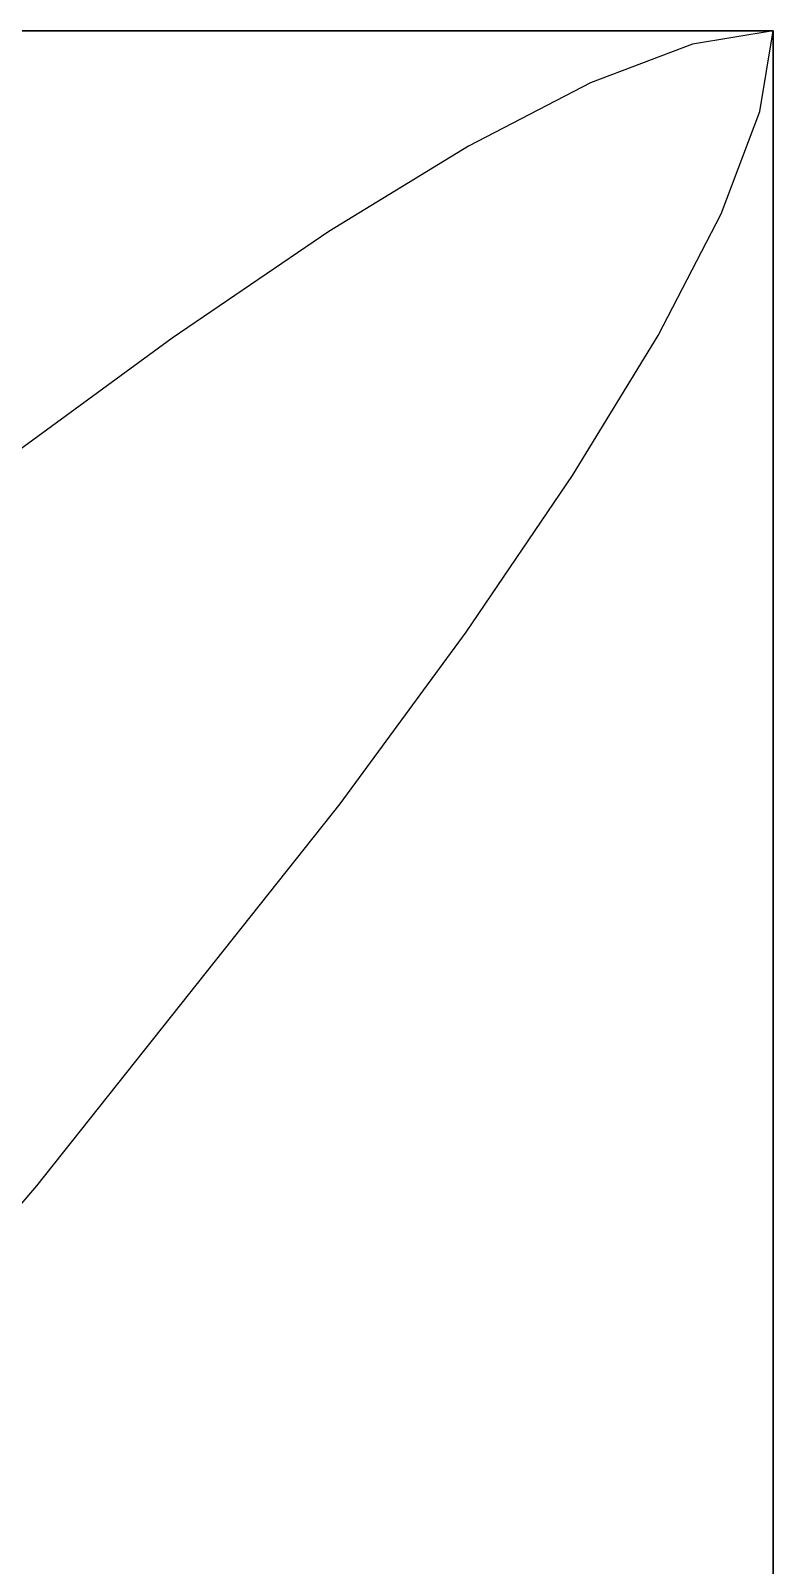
# Model space of a CAD drawing. Extents: x 0 to 141, y -114 to 28.
# Drawn here: x 121.64 to 141.11, y -12.92 to 27.3 of the extents above; entities that cross this region are included whole.
import ezdxf

# ---------------------------------------------------------------- set-up
doc = ezdxf.new("R2010")
doc.units = 0

msp = doc.modelspace()

# ---------------------------------------------------------------- linework, layer by layer
at = {"layer": 'Layer 1'}
for p, q in [((141.111, 27.2993), (0, 27.2993)), ((141.111, 27.2993), (0, 27.2993)), ((141.111, 27.2993), (0, 27.2993)), ((141.111, 27.2993), (0, 27.2993)), ((141.111, 27.2993), (0, 27.2993)), ((141.111, 27.2993), (0, 27.2993)), ((141.111, 27.2993), (0, 27.2993)), ((141.111, 27.2993), (0, 27.2993)), ((141.111, 27.2993), (0, 27.2993)), ((141.111, 27.2993), (0, 27.2993)), ((141.111, 27.2993), (0, 27.2993)), ((141.111, 27.2993), (0, 27.2993)), ((141.111, 27.2993), (0, 27.2993)), ((141.111, 27.2993), (0, 27.2993)), ((141.111, 27.2993), (0, 27.2993)), ((141.111, 27.2993), (0, 27.2993)), ((141.111, 27.2993), (0, 27.2993)), ((141.111, 27.2993), (0, 27.2993)), ((141.111, 27.2993), (0, 27.2993)), ((141.111, 27.2993), (0, 27.2993)), ((141.111, 27.2993), (0, 27.2993)), ((141.111, 27.2993), (0, 27.2993)), ((141.111, 27.2993), (0, 27.2993)), ((141.111, 27.2993), (0, 27.2993)), ((141.111, 27.2993), (0, 27.2993)), ((141.111, 27.2993), (0, 27.2993)), ((141.111, 27.2993), (0, 27.2993)), ((141.111, 27.2993), (0, 27.2993)), ((141.111, 27.2993), (0, 27.2993)), ((141.111, 27.2993), (0, 27.2993)), ((141.111, 27.2993), (0, 27.2993)), ((141.111, 27.2993), (0, 27.2993)), ((141.111, 27.2993), (0, 27.2993)), ((141.111, 27.2993), (0, 27.2993)), ((141.111, 27.2993), (0, 27.2993)), ((141.111, 27.2993), (0, 27.2993)), ((141.111, 27.2993), (0, 27.2993)), ((141.111, 27.2993), (0, 27.2993)), ((70.5555, 27.2993), (141.111, 27.2993)), ((70.5555, 27.2993), (141.111, 27.2993)), ((70.5555, 27.2993), (141.111, 27.2993)), ((70.5555, 27.2993), (141.111, 27.2993)), ((70.5555, 27.2993), (141.111, 27.2993)), ((70.5555, 27.2993), (141.111, 27.2993)), ((70.5555, 27.2993), (141.111, 27.2993)), ((70.5555, 27.2993), (141.111, 27.2993)), ((70.5555, 27.2993), (141.111, 27.2993)), ((70.5555, 27.2993), (141.111, 27.2993)), ((70.5555, 27.2993), (141.111, 27.2993)), ((70.5555, 27.2993), (141.111, 27.2993)), ((70.5555, 27.2993), (141.111, 27.2993)), ((70.5555, 27.2993), (141.111, 27.2993)), ((70.5555, 27.2993), (141.111, 27.2993)), ((70.5555, 27.2993), (141.111, 27.2993)), ((70.5555, 27.2993), (141.111, 27.2993)), ((70.5555, 27.2993), (141.111, 27.2993)), ((70.5555, 27.2993), (141.111, 27.2993)), ((70.5555, 27.2993), (141.111, 27.2993)), ((70.5555, 27.2993), (141.111, 27.2993)), ((70.5555, 27.2993), (141.111, 27.2993)), ((70.5555, 27.2993), (141.111, 27.2993)), ((70.5555, 27.2993), (141.111, 27.2993)), ((70.5555, 27.2993), (141.111, 27.2993)), ((70.5555, 27.2993), (141.111, 27.2993)), ((70.5555, 27.2993), (141.111, 27.2993)), ((70.5555, 27.2993), (141.111, 27.2993)), ((70.5555, 27.2993), (141.111, 27.2993)), ((70.5555, 27.2993), (141.111, 27.2993)), ((70.5555, 27.2993), (141.111, 27.2993)), ((70.5555, 27.2993), (141.111, 27.2993)), ((70.5555, 27.2993), (141.111, 27.2993)), ((70.5555, 27.2993), (141.111, 27.2993)), ((70.5555, 27.2993), (141.111, 27.2993)), ((70.5555, 27.2993), (141.111, 27.2993)), ((70.5555, 27.2993), (141.111, 27.2993)), ((70.5555, 27.2993), (141.111, 27.2993)), ((70.5555, 27.2993), (141.111, 27.2993)), ((70.5555, 27.2993), (141.111, 27.2993)), ((70.5555, 27.2993), (141.111, 27.2993)), ((70.5555, 27.2993), (141.111, 27.2993)), ((70.5555, 27.2993), (141.111, 27.2993)), ((70.5555, 27.2993), (141.111, 27.2993)), ((70.5555, 27.2993), (141.111, 27.2993)), ((70.5555, 27.2993), (141.111, 27.2993)), ((70.5555, 27.2993), (141.111, 27.2993)), ((70.5555, 27.2993), (141.111, 27.2993)), ((70.5555, 27.2993), (141.111, 27.2993)), ((70.5555, 27.2993), (141.111, 27.2993)), ((70.5555, 27.2993), (141.111, 27.2993)), ((70.5555, 27.2993), (141.111, 27.2993)), ((70.5555, 27.2993), (141.111, 27.2993)), ((70.5555, 27.2993), (141.111, 27.2993)), ((70.5555, 27.2993), (141.111, 27.2993)), ((70.5555, 27.2993), (141.111, 27.2993)), ((70.5555, 27.2993), (141.111, 27.2993)), ((70.5555, 27.2993), (141.111, 27.2993)), ((70.5555, 27.2993), (141.111, 27.2993)), ((70.5555, 27.2993), (141.111, 27.2993)), ((70.5555, 27.2993), (141.111, 27.2993)), ((70.5555, 27.2993), (141.111, 27.2993)), ((70.5555, 27.2993), (141.111, 27.2993)), ((70.5555, 27.2993), (141.111, 27.2993)), ((70.5555, 27.2993), (141.111, 27.2993)), ((70.5555, 27.2993), (141.111, 27.2993)), ((70.5555, 27.2993), (141.111, 27.2993)), ((70.5555, 27.2993), (141.111, 27.2993)), ((70.5555, 27.2993), (141.111, 27.2993)), ((70.5555, 27.2993), (141.111, 27.2993)), ((70.5555, 27.2993), (141.111, 27.2993)), ((138.992045, 26.94979), (136.315558, 25.928593)), ((138.992045, 26.94979), (136.315558, 25.928593)), ((138.992045, 26.94979), (136.315558, 25.928593)), ((138.992045, 26.94979), (136.315558, 25.928593)), ((138.992045, 26.94979), (136.315558, 25.928593)), ((138.992045, 26.94979), (136.315558, 25.928593)), ((138.992045, 26.94979), (136.315558, 25.928593)), ((138.992045, 26.94979), (136.315558, 25.928593)), ((138.992045, 26.94979), (136.315558, 25.928593)), ((138.992045, 26.94979), (136.315558, 25.928593)), ((138.992045, 26.94979), (136.315558, 25.928593)), ((138.992045, 26.94979), (136.315558, 25.928593)), ((138.992045, 26.94979), (136.315558, 25.928593)), ((138.992045, 26.94979), (136.315558, 25.928593)), ((138.992045, 26.94979), (136.315558, 25.928593)), ((138.992045, 26.94979), (136.315558, 25.928593)), ((138.992045, 26.94979), (136.315558, 25.928593)), ((138.992045, 26.94979), (136.315558, 25.928593)), ((138.992045, 26.94979), (136.315558, 25.928593)), ((138.992045, 26.94979), (136.315558, 25.928593)), ((138.992045, 26.94979), (136.315558, 25.928593)), ((138.992045, 26.94979), (136.315558, 25.928593)), ((138.992045, 26.94979), (136.315558, 25.928593)), ((138.992045, 26.94979), (136.315558, 25.928593)), ((138.992045, 26.94979), (136.315558, 25.928593)), ((138.992045, 26.94979), (136.315558, 25.928593)), ((138.992045, 26.94979), (136.315558, 25.928593)), ((138.992045, 26.94979), (136.315558, 25.928593)), ((141.111, 27.2993), (138.992045, 26.94979)), ((141.111, 27.2993), (138.992045, 26.94979)), ((141.111, 27.2993), (138.992045, 26.94979)), ((141.111, 27.2993), (138.992045, 26.94979)), ((141.111, 27.2993), (138.992045, 26.94979)), ((141.111, 27.2993), (138.992045, 26.94979)), ((141.111, 27.2993), (138.992045, 26.94979)), ((141.111, 27.2993), (138.992045, 26.94979)), ((141.111, 27.2993), (138.992045, 26.94979)), ((141.111, 27.2993), (138.992045, 26.94979)), ((141.111, 27.2993), (138.992045, 26.94979)), ((141.111, 27.2993), (138.992045, 26.94979)), ((141.111, 27.2993), (138.992045, 26.94979)), ((141.111, 27.2993), (138.992045, 26.94979)), ((141.111, 27.2993), (138.992045, 26.94979)), ((141.111, 27.2993), (138.992045, 26.94979)), ((141.111, 27.2993), (138.992045, 26.94979)), ((141.111, 27.2993), (138.992045, 26.94979)), ((141.111, 27.2993), (138.992045, 26.94979)), ((141.111, 27.2993), (138.992045, 26.94979)), ((141.111, 27.2993), (138.992045, 26.94979)), ((141.111, 27.2993), (138.992045, 26.94979)), ((141.111, 27.2993), (138.992045, 26.94979)), ((141.111, 27.2993), (138.992045, 26.94979)), ((141.111, 27.2993), (138.992045, 26.94979)), ((141.111, 27.2993), (138.992045, 26.94979)), ((141.111, 27.2993), (138.992045, 26.94979)), ((141.111, 27.2993), (138.992045, 26.94979)), ((140.761498, 25.180314), (141.111, 27.2993)), ((140.761498, 25.180314), (141.111, 27.2993)), ((140.761498, 25.180314), (141.111, 27.2993)), ((140.761498, 25.180314), (141.111, 27.2993)), ((140.761498, 25.180314), (141.111, 27.2993)), ((140.761498, 25.180314), (141.111, 27.2993)), ((140.761498, 25.180314), (141.111, 27.2993)), ((140.761498, 25.180314), (141.111, 27.2993)), ((140.761498, 25.180314), (141.111, 27.2993)), ((140.761498, 25.180314), (141.111, 27.2993)), ((140.761498, 25.180314), (141.111, 27.2993)), ((140.761498, 25.180314), (141.111, 27.2993)), ((140.761498, 25.180314), (141.111, 27.2993)), ((140.761498, 25.180314), (141.111, 27.2993)), ((140.761498, 25.180314), (141.111, 27.2993)), ((140.761498, 25.180314), (141.111, 27.2993)), ((140.761498, 25.180314), (141.111, 27.2993)), ((140.761498, 25.180314), (141.111, 27.2993)), ((140.761498, 25.180314), (141.111, 27.2993)), ((140.761498, 25.180314), (141.111, 27.2993)), ((141.111, -113.812), (141.111, 27.2993)), ((141.111, 27.2993), (141.111, -43.2562)), ((141.111, 27.2993), (141.111, -43.2562)), ((141.111, -113.812), (141.111, 27.2993)), ((141.111, 27.2993), (141.111, -43.2562)), ((141.111, 27.2993), (141.111, 27.2993)), ((141.111, 27.2993), (141.111, 27.2993)), ((141.111, -113.812), (141.111, 27.2993)), ((141.111, 27.2993), (141.111, -43.2562)), ((141.111, -113.812), (141.111, 27.2993)), ((141.111, 27.2993), (141.111, 27.2993)), ((141.111, -113.812), (141.111, 27.2993)), ((141.111, -113.812), (141.111, 27.2993)), ((141.111, 27.2993), (141.111, 27.2993)), ((141.111, -113.812), (141.111, 27.2993)), ((141.111, -113.812), (141.111, 27.2993)), ((141.111, 27.2993), (141.111, -43.2562)), ((141.111, 27.2993), (141.111, -43.2562)), ((141.111, 27.2993), (141.111, -43.2562)), ((141.111, 27.2993), (141.111, -43.2562)), ((141.111, 27.2993), (141.111, -43.2562)), ((141.111, 27.2993), (141.111, -43.2562)), ((141.111, 27.2993), (141.111, -43.2562)), ((141.111, 27.2993), (141.111, -43.2562)), ((141.111, 27.2993), (141.111, -43.2562)), ((141.111, 27.2993), (141.111, -43.2562)), ((141.111, 27.2993), (141.111, -43.2562)), ((141.111, -113.812), (141.111, 27.2993)), ((141.111, 27.2993), (141.111, -43.2562)), ((141.111, 27.2993), (141.111, -43.2562)), ((141.111, -113.812), (141.111, 27.2993)), ((141.111, 27.2993), (141.111, 27.2993)), ((141.111, 27.2993), (141.111, 27.2993)), ((141.111, -113.812), (141.111, 27.2993)), ((141.111, 27.2993), (141.111, -43.2562)), ((141.111, 27.2993), (141.111, -43.2562)), ((141.111, -113.812), (141.111, 27.2993)), ((141.111, 27.2993), (141.111, -43.2562)), ((141.111, 27.2993), (141.111, -43.2562)), ((141.111, -113.812), (141.111, 27.2993)), ((141.111, 27.2993), (141.111, -43.2562)), ((141.111, -113.812), (141.111, 27.2993)), ((141.111, -113.812), (141.111, 27.2993)), ((141.111, 27.2993), (141.111, 27.2993)), ((141.111, 27.2993), (141.111, -43.2562)), ((141.111, 27.2993), (141.111, 27.2993)), ((141.111, 27.2993), (141.111, -43.2562)), ((141.111, -113.812), (141.111, 27.2993)), ((141.111, 27.2993), (141.111, -43.2562)), ((141.111, -113.812), (141.111, 27.2993)), ((141.111, 27.2993), (141.111, -43.2562)), ((141.111, 27.2993), (141.111, -43.2562)), ((141.111, 27.2993), (141.111, -43.2562)), ((141.111, -113.812), (141.111, 27.2993)), ((141.111, 27.2993), (141.111, -43.2562)), ((141.111, -113.812), (141.111, 27.2993)), ((141.111, 27.2993), (141.111, -43.2562)), ((141.111, 27.2993), (141.111, -43.2562)), ((141.111, -113.812), (141.111, 27.2993)), ((141.111, 27.2993), (141.111, -43.2562)), ((141.111, 27.2993), (141.111, 27.2993)), ((141.111, -113.812), (141.111, 27.2993)), ((141.111, -113.812), (141.111, 27.2993)), ((141.111, 27.2993), (141.111, 27.2993)), ((141.111, 27.2993), (141.111, -43.2562)), ((141.111, 27.2993), (141.111, 27.2993)), ((141.111, -113.812), (141.111, 27.2993)), ((141.111, -113.812), (141.111, 27.2993)), ((141.111, -113.812), (141.111, 27.2993)), ((141.111, 27.2993), (141.111, -43.2562)), ((141.111, 27.2993), (141.111, -43.2562)), ((141.111, -113.812), (141.111, 27.2993)), ((141.111, 27.2993), (141.111, 27.2993)), ((141.111, -113.812), (141.111, 27.2993)), ((141.111, 27.2993), (141.111, -43.2562)), ((141.111, 27.2993), (141.111, 27.2993)), ((141.111, 27.2993), (141.111, -43.2562)), ((141.111, 27.2993), (141.111, -43.2562)), ((141.111, -113.812), (141.111, 27.2993)), ((141.111, 27.2993), (141.111, -43.2562)), ((141.111, 27.2993), (141.111, -43.2562)), ((141.111, -113.812), (141.111, 27.2993)), ((141.111, 27.2993), (141.111, -43.2562)), ((141.111, 27.2993), (141.111, -43.2562)), ((141.111, 27.2993), (141.111, -43.2562)), ((141.111, 27.2993), (141.111, -43.2562)), ((141.111, 27.2993), (141.111, -43.2562)), ((141.111, -113.812), (141.111, 27.2993)), ((141.111, 27.2993), (141.111, 27.2993)), ((141.111, 27.2993), (141.111, 27.2993)), ((141.111, 27.2993), (141.111, -43.2562)), ((141.111, -113.812), (141.111, 27.2993)), ((141.111, 27.2993), (141.111, -43.2562)), ((141.111, 27.2993), (141.111, -43.2562)), ((141.111, -113.812), (141.111, 27.2993)), ((141.111, 27.2993), (141.111, 27.2993)), ((141.111, -113.812), (141.111, 27.2993)), ((141.111, 27.2993), (141.111, -43.2562)), ((141.111, 27.2993), (141.111, -43.2562)), ((141.111, 27.2993), (141.111, -43.2562)), ((141.111, 27.2993), (141.111, -43.2562)), ((141.111, 27.2993), (141.111, 27.2993)), ((141.111, -113.812), (141.111, 27.2993)), ((141.111, 27.2993), (141.111, -43.2562)), ((141.111, 27.2993), (141.111, 27.2993)), ((141.111, 27.2993), (141.111, -43.2562)), ((141.111, 27.2993), (141.111, 27.2993)), ((141.111, 27.2993), (141.111, -43.2562)), ((141.111, 27.2993), (141.111, -43.2562)), ((141.111, 27.2993), (141.111, -43.2562)), ((141.111, 27.2993), (141.111, -43.2562)), ((141.111, -113.812), (141.111, 27.2993)), ((141.111, -113.812), (141.111, 27.2993)), ((141.111, 27.2993), (141.111, -43.2562)), ((141.111, 27.2993), (141.111, -43.2562)), ((141.111, -113.812), (141.111, 27.2993)), ((141.111, 27.2993), (141.111, -43.2562)), ((141.111, 27.2993), (141.111, -43.2562)), ((141.111, 27.2993), (141.111, -43.2562)), ((141.111, 27.2993), (141.111, -43.2562)), ((141.111, -113.812), (141.111, 27.2993)), ((141.111, -113.812), (141.111, 27.2993)), ((141.111, 27.2993), (141.111, 27.2993)), ((141.111, -113.812), (141.111, 27.2993)), ((141.111, -113.812), (141.111, 27.2993)), ((141.111, -113.812), (141.111, 27.2993)), ((141.111, 27.2993), (141.111, -43.2562)), ((141.111, -113.812), (141.111, 27.2993)), ((141.111, -113.812), (141.111, 27.2993)), ((141.111, 27.2993), (141.111, -43.2562)), ((141.111, 27.2993), (141.111, -43.2562)), ((141.111, -113.812), (141.111, 27.2993)), ((141.111, 27.2993), (141.111, -43.2562)), ((141.111, 27.2993), (141.111, -43.2562)), ((141.111, 27.2993), (141.111, -43.2562)), ((141.111, -113.812), (141.111, 27.2993)), ((141.111, 27.2993), (141.111, -43.2562)), ((136.315558, 25.928593), (133.122513, 24.276684)), ((136.315558, 25.928593), (133.122513, 24.276684)), ((136.315558, 25.928593), (133.122513, 24.276684)), ((136.315558, 25.928593), (133.122513, 24.276684)), ((136.315558, 25.928593), (133.122513, 24.276684)), ((136.315558, 25.928593), (133.122513, 24.276684)), ((136.315558, 25.928593), (133.122513, 24.276684)), ((136.315558, 25.928593), (133.122513, 24.276684)), ((136.315558, 25.928593), (133.122513, 24.276684)), ((136.315558, 25.928593), (133.122513, 24.276684)), ((136.315558, 25.928593), (133.122513, 24.276684)), ((136.315558, 25.928593), (133.122513, 24.276684)), ((136.315558, 25.928593), (133.122513, 24.276684)), ((136.315558, 25.928593), (133.122513, 24.276684)), ((136.315558, 25.928593), (133.122513, 24.276684)), ((136.315558, 25.928593), (133.122513, 24.276684)), ((136.315558, 25.928593), (133.122513, 24.276684)), ((136.315558, 25.928593), (133.122513, 24.276684)), ((136.315558, 25.928593), (133.122513, 24.276684)), ((136.315558, 25.928593), (133.122513, 24.276684)), ((136.315558, 25.928593), (133.122513, 24.276684)), ((136.315558, 25.928593), (133.122513, 24.276684)), ((136.315558, 25.928593), (133.122513, 24.276684)), ((136.315558, 25.928593), (133.122513, 24.276684)), ((136.315558, 25.928593), (133.122513, 24.276684)), ((136.315558, 25.928593), (133.122513, 24.276684)), ((136.315558, 25.928593), (133.122513, 24.276684)), ((136.315558, 25.928593), (133.122513, 24.276684)), ((139.740307, 22.503798), (140.761498, 25.180314)), ((139.740307, 22.503798), (140.761498, 25.180314)), ((139.740307, 22.503798), (140.761498, 25.180314)), ((139.740307, 22.503798), (140.761498, 25.180314)), ((139.740307, 22.503798), (140.761498, 25.180314)), ((139.740307, 22.503798), (140.761498, 25.180314)), ((139.740307, 22.503798), (140.761498, 25.180314)), ((139.740307, 22.503798), (140.761498, 25.180314)), ((139.740307, 22.503798), (140.761498, 25.180314)), ((139.740307, 22.503798), (140.761498, 25.180314)), ((139.740307, 22.503798), (140.761498, 25.180314)), ((139.740307, 22.503798), (140.761498, 25.180314)), ((139.740307, 22.503798), (140.761498, 25.180314)), ((139.740307, 22.503798), (140.761498, 25.180314)), ((139.740307, 22.503798), (140.761498, 25.180314)), ((139.740307, 22.503798), (140.761498, 25.180314)), ((139.740307, 22.503798), (140.761498, 25.180314)), ((139.740307, 22.503798), (140.761498, 25.180314)), ((139.740307, 22.503798), (140.761498, 25.180314)), ((139.740307, 22.503798), (140.761498, 25.180314)), ((133.122513, 24.276684), (129.453885, 22.035035)), ((133.122513, 24.276684), (129.453885, 22.035035)), ((133.122513, 24.276684), (129.453885, 22.035035)), ((133.122513, 24.276684), (129.453885, 22.035035)), ((133.122513, 24.276684), (129.453885, 22.035035)), ((133.122513, 24.276684), (129.453885, 22.035035)), ((133.122513, 24.276684), (129.453885, 22.035035)), ((133.122513, 24.276684), (129.453885, 22.035035)), ((133.122513, 24.276684), (129.453885, 22.035035)), ((133.122513, 24.276684), (129.453885, 22.035035)), ((133.122513, 24.276684), (129.453885, 22.035035)), ((133.122513, 24.276684), (129.453885, 22.035035)), ((133.122513, 24.276684), (129.453885, 22.035035)), ((133.122513, 24.276684), (129.453885, 22.035035)), ((133.122513, 24.276684), (129.453885, 22.035035)), ((133.122513, 24.276684), (129.453885, 22.035035)), ((133.122513, 24.276684), (129.453885, 22.035035)), ((133.122513, 24.276684), (129.453885, 22.035035)), ((133.122513, 24.276684), (129.453885, 22.035035)), ((133.122513, 24.276684), (129.453885, 22.035035)), ((133.122513, 24.276684), (129.453885, 22.035035)), ((133.122513, 24.276684), (129.453885, 22.035035)), ((133.122513, 24.276684), (129.453885, 22.035035)), ((133.122513, 24.276684), (129.453885, 22.035035)), ((133.122513, 24.276684), (129.453885, 22.035035)), ((133.122513, 24.276684), (129.453885, 22.035035)), ((133.122513, 24.276684), (129.453885, 22.035035)), ((133.122513, 24.276684), (129.453885, 22.035035)), ((138.088402, 19.310727), (139.740307, 22.503798)), ((138.088402, 19.310727), (139.740307, 22.503798)), ((138.088402, 19.310727), (139.740307, 22.503798)), ((138.088402, 19.310727), (139.740307, 22.503798)), ((138.088402, 19.310727), (139.740307, 22.503798)), ((138.088402, 19.310727), (139.740307, 22.503798)), ((138.088402, 19.310727), (139.740307, 22.503798)), ((138.088402, 19.310727), (139.740307, 22.503798)), ((138.088402, 19.310727), (139.740307, 22.503798)), ((138.088402, 19.310727), (139.740307, 22.503798)), ((138.088402, 19.310727), (139.740307, 22.503798)), ((138.088402, 19.310727), (139.740307, 22.503798)), ((138.088402, 19.310727), (139.740307, 22.503798)), ((138.088402, 19.310727), (139.740307, 22.503798)), ((138.088402, 19.310727), (139.740307, 22.503798)), ((138.088402, 19.310727), (139.740307, 22.503798)), ((138.088402, 19.310727), (139.740307, 22.503798)), ((138.088402, 19.310727), (139.740307, 22.503798)), ((138.088402, 19.310727), (139.740307, 22.503798)), ((138.088402, 19.310727), (139.740307, 22.503798)), ((129.453885, 22.035035), (125.350647, 19.244622)), ((129.453885, 22.035035), (125.350647, 19.244622)), ((129.453885, 22.035035), (125.350647, 19.244622)), ((129.453885, 22.035035), (125.350647, 19.244622)), ((129.453885, 22.035035), (125.350647, 19.244622)), ((129.453885, 22.035035), (125.350647, 19.244622)), ((129.453885, 22.035035), (125.350647, 19.244622)), ((129.453885, 22.035035), (125.350647, 19.244622)), ((129.453885, 22.035035), (125.350647, 19.244622)), ((129.453885, 22.035035), (125.350647, 19.244622)), ((129.453885, 22.035035), (125.350647, 19.244622)), ((129.453885, 22.035035), (125.350647, 19.244622)), ((129.453885, 22.035035), (125.350647, 19.244622)), ((129.453885, 22.035035), (125.350647, 19.244622)), ((129.453885, 22.035035), (125.350647, 19.244622)), ((129.453885, 22.035035), (125.350647, 19.244622)), ((129.453885, 22.035035), (125.350647, 19.244622)), ((129.453885, 22.035035), (125.350647, 19.244622)), ((129.453885, 22.035035), (125.350647, 19.244622)), ((129.453885, 22.035035), (125.350647, 19.244622)), ((129.453885, 22.035035), (125.350647, 19.244622)), ((129.453885, 22.035035), (125.350647, 19.244622)), ((129.453885, 22.035035), (125.350647, 19.244622)), ((129.453885, 22.035035), (125.350647, 19.244622)), ((129.453885, 22.035035), (125.350647, 19.244622)), ((129.453885, 22.035035), (125.350647, 19.244622)), ((129.453885, 22.035035), (125.350647, 19.244622)), ((129.453885, 22.035035), (125.350647, 19.244622)), ((135.846756, 15.642074), (138.088402, 19.310727)), ((135.846756, 15.642074), (138.088402, 19.310727)), ((135.846756, 15.642074), (138.088402, 19.310727)), ((135.846756, 15.642074), (138.088402, 19.310727)), ((135.846756, 15.642074), (138.088402, 19.310727)), ((135.846756, 15.642074), (138.088402, 19.310727)), ((135.846756, 15.642074), (138.088402, 19.310727)), ((135.846756, 15.642074), (138.088402, 19.310727)), ((135.846756, 15.642074), (138.088402, 19.310727)), ((135.846756, 15.642074), (138.088402, 19.310727)), ((135.846756, 15.642074), (138.088402, 19.310727)), ((135.846756, 15.642074), (138.088402, 19.310727)), ((135.846756, 15.642074), (138.088402, 19.310727)), ((135.846756, 15.642074), (138.088402, 19.310727)), ((135.846756, 15.642074), (138.088402, 19.310727)), ((135.846756, 15.642074), (138.088402, 19.310727)), ((135.846756, 15.642074), (138.088402, 19.310727)), ((135.846756, 15.642074), (138.088402, 19.310727)), ((135.846756, 15.642074), (138.088402, 19.310727)), ((135.846756, 15.642074), (138.088402, 19.310727)), ((125.350647, 19.244622), (120.853773, 15.946417)), ((125.350647, 19.244622), (120.853773, 15.946417)), ((125.350647, 19.244622), (120.853773, 15.946417)), ((125.350647, 19.244622), (120.853773, 15.946417)), ((125.350647, 19.244622), (120.853773, 15.946417)), ((125.350647, 19.244622), (120.853773, 15.946417)), ((125.350647, 19.244622), (120.853773, 15.946417)), ((125.350647, 19.244622), (120.853773, 15.946417)), ((125.350647, 19.244622), (120.853773, 15.946417)), ((125.350647, 19.244622), (120.853773, 15.946417)), ((125.350647, 19.244622), (120.853773, 15.946417)), ((125.350647, 19.244622), (120.853773, 15.946417)), ((125.350647, 19.244622), (120.853773, 15.946417)), ((125.350647, 19.244622), (120.853773, 15.946417)), ((125.350647, 19.244622), (120.853773, 15.946417)), ((125.350647, 19.244622), (120.853773, 15.946417)), ((125.350647, 19.244622), (120.853773, 15.946417)), ((125.350647, 19.244622), (120.853773, 15.946417)), ((125.350647, 19.244622), (120.853773, 15.946417)), ((125.350647, 19.244622), (120.853773, 15.946417)), ((125.350647, 19.244622), (120.853773, 15.946417)), ((125.350647, 19.244622), (120.853773, 15.946417)), ((125.350647, 19.244622), (120.853773, 15.946417)), ((125.350647, 19.244622), (120.853773, 15.946417)), ((125.350647, 19.244622), (120.853773, 15.946417)), ((125.350647, 19.244622), (120.853773, 15.946417)), ((125.350647, 19.244622), (120.853773, 15.946417)), ((125.350647, 19.244622), (120.853773, 15.946417)), ((133.056344, 11.538814), (135.846756, 15.642074)), ((133.056344, 11.538814), (135.846756, 15.642074)), ((133.056344, 11.538814), (135.846756, 15.642074)), ((133.056344, 11.538814), (135.846756, 15.642074)), ((133.056344, 11.538814), (135.846756, 15.642074)), ((133.056344, 11.538814), (135.846756, 15.642074)), ((133.056344, 11.538814), (135.846756, 15.642074)), ((133.056344, 11.538814), (135.846756, 15.642074)), ((133.056344, 11.538814), (135.846756, 15.642074)), ((133.056344, 11.538814), (135.846756, 15.642074)), ((133.056344, 11.538814), (135.846756, 15.642074)), ((133.056344, 11.538814), (135.846756, 15.642074)), ((133.056344, 11.538814), (135.846756, 15.642074)), ((133.056344, 11.538814), (135.846756, 15.642074)), ((133.056344, 11.538814), (135.846756, 15.642074)), ((133.056344, 11.538814), (135.846756, 15.642074)), ((133.056344, 11.538814), (135.846756, 15.642074)), ((133.056344, 11.538814), (135.846756, 15.642074)), ((133.056344, 11.538814), (135.846756, 15.642074)), ((133.056344, 11.538814), (135.846756, 15.642074)), ((129.758139, 7.041919), (133.056344, 11.538814)), ((129.758139, 7.041919), (133.056344, 11.538814)), ((129.758139, 7.041919), (133.056344, 11.538814)), ((129.758139, 7.041919), (133.056344, 11.538814)), ((129.758139, 7.041919), (133.056344, 11.538814)), ((129.758139, 7.041919), (133.056344, 11.538814)), ((129.758139, 7.041919), (133.056344, 11.538814)), ((129.758139, 7.041919), (133.056344, 11.538814)), ((129.758139, 7.041919), (133.056344, 11.538814)), ((129.758139, 7.041919), (133.056344, 11.538814)), ((129.758139, 7.041919), (133.056344, 11.538814)), ((129.758139, 7.041919), (133.056344, 11.538814)), ((129.758139, 7.041919), (133.056344, 11.538814)), ((129.758139, 7.041919), (133.056344, 11.538814)), ((129.758139, 7.041919), (133.056344, 11.538814)), ((129.758139, 7.041919), (133.056344, 11.538814)), ((129.758139, 7.041919), (133.056344, 11.538814)), ((129.758139, 7.041919), (133.056344, 11.538814)), ((129.758139, 7.041919), (133.056344, 11.538814)), ((129.758139, 7.041919), (133.056344, 11.538814)), ((121.802245, -2.968875), (129.758139, 7.041919)), ((121.802245, -2.968875), (129.758139, 7.041919)), ((121.802245, -2.968875), (129.758139, 7.041919)), ((121.802245, -2.968875), (129.758139, 7.041919)), ((121.802245, -2.968875), (129.758139, 7.041919)), ((121.802245, -2.968875), (129.758139, 7.041919)), ((121.802245, -2.968875), (129.758139, 7.041919)), ((121.802245, -2.968875), (129.758139, 7.041919)), ((121.802245, -2.968875), (129.758139, 7.041919)), ((121.802245, -2.968875), (129.758139, 7.041919)), ((121.802245, -2.968875), (129.758139, 7.041919)), ((121.802245, -2.968875), (129.758139, 7.041919)), ((121.802245, -2.968875), (129.758139, 7.041919)), ((121.802245, -2.968875), (129.758139, 7.041919)), ((121.802245, -2.968875), (129.758139, 7.041919)), ((121.802245, -2.968875), (129.758139, 7.041919)), ((121.802245, -2.968875), (129.758139, 7.041919)), ((121.802245, -2.968875), (129.758139, 7.041919)), ((121.802245, -2.968875), (129.758139, 7.041919)), ((121.802245, -2.968875), (129.758139, 7.041919)), ((112.306867, -14.062516), (121.802245, -2.968875)), ((112.306867, -14.062516), (121.802245, -2.968875)), ((112.306867, -14.062516), (121.802245, -2.968875)), ((112.306867, -14.062516), (121.802245, -2.968875)), ((112.306867, -14.062516), (121.802245, -2.968875)), ((112.306867, -14.062516), (121.802245, -2.968875)), ((112.306867, -14.062516), (121.802245, -2.968875)), ((112.306867, -14.062516), (121.802245, -2.968875)), ((112.306867, -14.062516), (121.802245, -2.968875)), ((112.306867, -14.062516), (121.802245, -2.968875)), ((112.306867, -14.062516), (121.802245, -2.968875)), ((112.306867, -14.062516), (121.802245, -2.968875)), ((112.306867, -14.062516), (121.802245, -2.968875)), ((112.306867, -14.062516), (121.802245, -2.968875)), ((112.306867, -14.062516), (121.802245, -2.968875)), ((112.306867, -14.062516), (121.802245, -2.968875)), ((112.306867, -14.062516), (121.802245, -2.968875)), ((112.306867, -14.062516), (121.802245, -2.968875)), ((112.306867, -14.062516), (121.802245, -2.968875)), ((112.306867, -14.062516), (121.802245, -2.968875))]:
    msp.add_line(p, q, dxfattribs=at)

doc.saveas('drawing.dxf')
